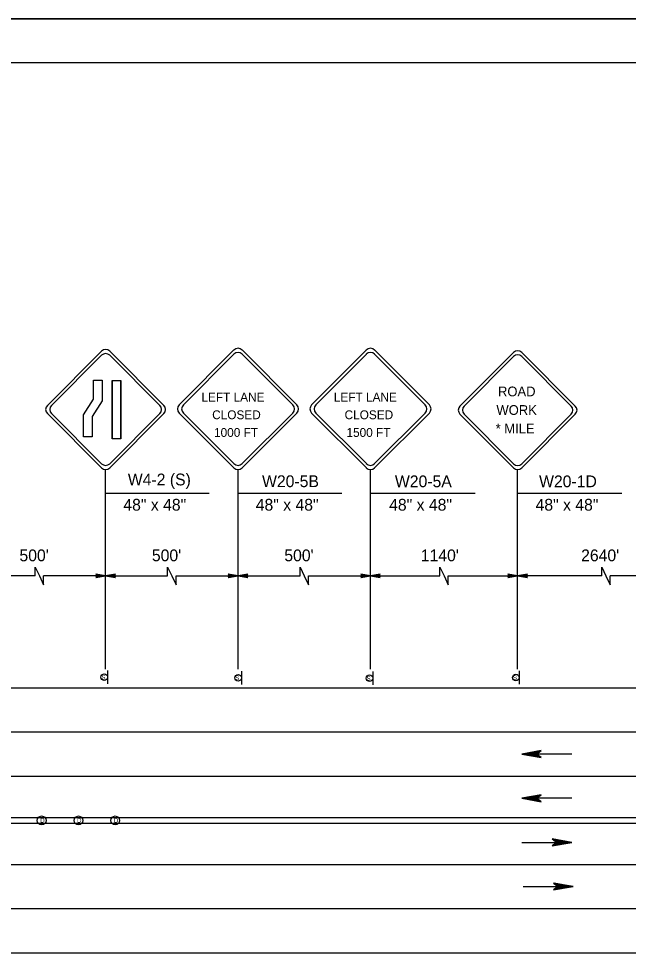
# Model space of a CAD drawing. Extents: x 499945 to 500993, y 499985 to 500645.
# Drawn here: x 500621.2 to 500828.2, y 500327.5 to 500645 of the extents above; entities that cross this region are included whole.
import ezdxf

# ---------------------------------------------------------------- set-up
doc = ezdxf.new("R2010")
doc.units = 0
for name, color, linetype in [('1', 7, 'Continuous'), ('24', 7, 'Continuous'), ('39', 7, 'Continuous'), ('41', 7, 'Continuous'), ('5', 7, 'Continuous'), ('56', 7, 'Continuous'), ('60', 7, 'Continuous')]:
    doc.layers.add(name, color=color, linetype=linetype)

msp = doc.modelspace()

# ---------------------------------------------------------------- linework, layer by layer
at = {"layer": '1'}
for p, q in [((500993, 500645), (499944.83, 500645)), ((500990, 500630), (500000, 500630)), ((500650.69, 500424.25), (500650.69, 500492.01)), ((500695.65, 500424.25), (500695.65, 500492.01)), ((500740.62, 500424.25), (500740.62, 500492.01)), ((500790.58, 500424.25), (500790.58, 500492.01)), ((500695.65, 500484.02), (500730.86, 500484.02)), ((500740.62, 500484.02), (500776.18, 500484.02)), ((500790.58, 500484.02), (500825.93, 500484.02)), ((500626.76, 500455.9), (500626.76, 500458.9)), ((500626.76, 500458.9), (500628.21, 500455.9)), ((500671.73, 500455.9), (500671.73, 500458.9)), ((500671.73, 500458.9), (500673.17, 500455.9)), ((500716.7, 500455.9), (500716.7, 500458.9)), ((500716.7, 500458.9), (500718.14, 500455.9)), ((500764.16, 500455.9), (500764.16, 500458.9)), ((500764.16, 500458.9), (500765.6, 500455.9)), ((500819.12, 500455.9), (500819.12, 500458.9)), ((500819.12, 500458.9), (500820.56, 500455.9)), ((500626.76, 500455.9), (500605.72, 500455.9)), ((500628.21, 500455.9), (500629.65, 500452.9)), ((500650.69, 500455.9), (500629.65, 500455.9)), ((500629.65, 500452.9), (500629.65, 500455.9)), ((500650.69, 500455.9), (500671.73, 500455.9)), ((500673.17, 500455.9), (500674.61, 500452.9)), ((500674.61, 500455.9), (500695.65, 500455.9)), ((500674.61, 500452.9), (500674.61, 500455.9)), ((500695.65, 500455.9), (500716.7, 500455.9)), ((500718.14, 500455.9), (500719.58, 500452.9)), ((500719.58, 500455.9), (500740.62, 500455.9)), ((500719.58, 500452.9), (500719.58, 500455.9)), ((500740.62, 500455.9), (500764.16, 500455.9)), ((500765.6, 500455.9), (500767.04, 500452.9)), ((500767.04, 500455.9), (500790.58, 500455.9)), ((500767.04, 500452.9), (500767.04, 500455.9)), ((500819.12, 500455.9), (500790.58, 500455.9)), ((500820.56, 500455.9), (500822, 500452.9)), ((500850.54, 500455.9), (500822, 500455.9)), ((500822, 500452.9), (500822, 500455.9)), ((500062.64, 500417.92), (500873.9, 500417.92)), ((500062.64, 500402.93), (500873.9, 500402.93)), ((500513.24, 500387.94), (500873.9, 500387.94)), ((500062.64, 500373.95), (500873.9, 500373.95)), ((500062.64, 500371.96), (500873.9, 500371.96)), ((500062.64, 500357.97), (500873.9, 500357.97)), ((500062.64, 500342.98), (500873.9, 500342.98)), ((500062.64, 500327.99), (500873.9, 500327.99))]:
    msp.add_line(p, q, dxfattribs=at)
at = {"layer": '24'}
for p, q in [((500808.95, 500395.44), (500797.03, 500395.44)), ((500808.95, 500380.45), (500797.03, 500380.45)), ((500791.97, 500365.46), (500803.89, 500365.46)), ((500792.41, 500350.49), (500804.33, 500350.49))]:
    msp.add_line(p, q, dxfattribs=at)
for points in [[(500650.69, 500455.9), (500647.37, 500456.49), (500648.16, 500455.9), (500647.38, 500455.32), (500650.69, 500455.9), (500650.47, 500455.89), (500647.46, 500456.44), (500648.22, 500455.89), (500647.52, 500455.37), (500650.35, 500455.88), (500650.24, 500455.9), (500647.66, 500456.36), (500648.24, 500455.89), (500647.64, 500455.44), (500650.19, 500455.9), (500650.08, 500455.88), (500647.82, 500456.29), (500648.26, 500455.9), (500647.81, 500455.49), (500649.76, 500455.88), (500649.57, 500455.88), (500647.99, 500456.21), (500648.3, 500455.91), (500647.97, 500455.58), (500649.54, 500455.9), (500649.36, 500455.91), (500648.17, 500456.11), (500648.4, 500455.88), (500648.15, 500455.66), (500649.19, 500455.9), (500649.03, 500455.92), (500648.31, 500456.05), (500648.43, 500455.89), (500648.24, 500455.72), (500648.94, 500455.9), (500648.48, 500456.01), (500648.54, 500455.88), (500648.34, 500455.76), (500648.82, 500455.88), (500648.52, 500455.96), (500648.65, 500455.86), (500648.5, 500455.8), (500648.65, 500455.89), (500648.57, 500455.91)], [(500650.69, 500455.9), (500654.01, 500455.31), (500653.22, 500455.9), (500654, 500456.48), (500650.69, 500455.9), (500650.91, 500455.91), (500653.92, 500455.36), (500653.16, 500455.91), (500653.86, 500456.43), (500651.03, 500455.92), (500651.14, 500455.9), (500653.72, 500455.44), (500653.14, 500455.91), (500653.73, 500456.36), (500651.19, 500455.9), (500651.3, 500455.92), (500653.55, 500455.51), (500653.12, 500455.9), (500653.56, 500456.31), (500651.62, 500455.92), (500651.81, 500455.92), (500653.39, 500455.59), (500653.08, 500455.89), (500653.41, 500456.22), (500651.84, 500455.9), (500652.02, 500455.89), (500653.21, 500455.69), (500652.98, 500455.92), (500653.23, 500456.14), (500652.18, 500455.9), (500652.35, 500455.88), (500653.06, 500455.75), (500652.95, 500455.91), (500653.14, 500456.08), (500652.44, 500455.9), (500652.9, 500455.79), (500652.84, 500455.92), (500653.04, 500456.04), (500652.55, 500455.92), (500652.86, 500455.84), (500652.73, 500455.94), (500652.88, 500456), (500652.73, 500455.91), (500652.81, 500455.89)], [(500695.65, 500455.9), (500692.33, 500456.49), (500693.12, 500455.9), (500692.35, 500455.32), (500695.65, 500455.9), (500695.43, 500455.89), (500692.42, 500456.44), (500693.19, 500455.89), (500692.48, 500455.37), (500695.31, 500455.88), (500695.2, 500455.9), (500692.63, 500456.36), (500693.2, 500455.89), (500692.61, 500455.44), (500695.15, 500455.9), (500695.04, 500455.88), (500692.79, 500456.29), (500693.23, 500455.9), (500692.78, 500455.49), (500694.72, 500455.88), (500694.53, 500455.88), (500692.96, 500456.21), (500693.26, 500455.91), (500692.93, 500455.58), (500694.5, 500455.9), (500694.32, 500455.91), (500693.14, 500456.11), (500693.37, 500455.88), (500693.12, 500455.66), (500694.16, 500455.9), (500693.99, 500455.92), (500693.28, 500456.05), (500693.4, 500455.89), (500693.2, 500455.72), (500693.91, 500455.9), (500693.44, 500456.01), (500693.51, 500455.88), (500693.3, 500455.76), (500693.79, 500455.88), (500693.48, 500455.96), (500693.61, 500455.86), (500693.47, 500455.8), (500693.61, 500455.89), (500693.53, 500455.91)], [(500695.65, 500455.9), (500698.98, 500455.31), (500698.18, 500455.9), (500698.96, 500456.48), (500695.65, 500455.9), (500695.88, 500455.91), (500698.89, 500455.36), (500698.12, 500455.91), (500698.83, 500456.43), (500695.99, 500455.92), (500696.11, 500455.9), (500698.68, 500455.44), (500698.11, 500455.91), (500698.7, 500456.36), (500696.16, 500455.9), (500696.27, 500455.92), (500698.52, 500455.51), (500698.08, 500455.9), (500698.53, 500456.31), (500696.59, 500455.92), (500696.77, 500455.92), (500698.35, 500455.59), (500698.05, 500455.89), (500698.38, 500456.22), (500696.81, 500455.9), (500696.99, 500455.89), (500698.17, 500455.69), (500697.94, 500455.92), (500698.19, 500456.14), (500697.15, 500455.9), (500697.32, 500455.88), (500698.03, 500455.75), (500697.91, 500455.91), (500698.11, 500456.08), (500697.4, 500455.9), (500697.87, 500455.79), (500697.8, 500455.92), (500698, 500456.04), (500697.52, 500455.92), (500697.82, 500455.84), (500697.7, 500455.94), (500697.84, 500456), (500697.7, 500455.91), (500697.77, 500455.89)], [(500740.62, 500455.9), (500737.3, 500456.49), (500738.09, 500455.9), (500737.31, 500455.32), (500740.62, 500455.9), (500740.4, 500455.89), (500737.39, 500456.44), (500738.15, 500455.89), (500737.45, 500455.37), (500740.28, 500455.88), (500740.17, 500455.9), (500737.59, 500456.36), (500738.17, 500455.89), (500737.57, 500455.44), (500740.12, 500455.9), (500740.01, 500455.88), (500737.75, 500456.29), (500738.19, 500455.9), (500737.75, 500455.49), (500739.69, 500455.88), (500739.5, 500455.88), (500737.92, 500456.21), (500738.23, 500455.91), (500737.9, 500455.58), (500739.47, 500455.9), (500739.29, 500455.91), (500738.1, 500456.11), (500738.33, 500455.88), (500738.08, 500455.66), (500739.13, 500455.9), (500738.96, 500455.92), (500738.25, 500456.05), (500738.36, 500455.89), (500738.17, 500455.72), (500738.87, 500455.9), (500738.41, 500456.01), (500738.47, 500455.88), (500738.27, 500455.76), (500738.76, 500455.88), (500738.45, 500455.96), (500738.58, 500455.86), (500738.43, 500455.8), (500738.58, 500455.89), (500738.5, 500455.91)], [(500740.62, 500455.9), (500743.94, 500455.31), (500743.15, 500455.9), (500743.93, 500456.48), (500740.62, 500455.9), (500740.84, 500455.91), (500743.85, 500455.36), (500743.09, 500455.91), (500743.79, 500456.43), (500740.96, 500455.92), (500741.07, 500455.9), (500743.65, 500455.44), (500743.07, 500455.91), (500743.67, 500456.36), (500741.12, 500455.9), (500741.23, 500455.92), (500743.49, 500455.51), (500743.05, 500455.9), (500743.5, 500456.31), (500741.55, 500455.92), (500741.74, 500455.92), (500743.32, 500455.59), (500743.01, 500455.89), (500743.34, 500456.22), (500741.77, 500455.9), (500741.95, 500455.89), (500743.14, 500455.69), (500742.91, 500455.92), (500743.16, 500456.14), (500742.11, 500455.9), (500742.28, 500455.88), (500742.99, 500455.75), (500742.88, 500455.91), (500743.07, 500456.08), (500742.37, 500455.9), (500742.83, 500455.79), (500742.77, 500455.92), (500742.97, 500456.04), (500742.49, 500455.92), (500742.79, 500455.84), (500742.66, 500455.94), (500742.81, 500456), (500742.66, 500455.91), (500742.74, 500455.89)], [(500790.58, 500455.9), (500787.26, 500456.49), (500788.05, 500455.9), (500787.28, 500455.32), (500790.58, 500455.9), (500790.36, 500455.89), (500787.35, 500456.44), (500788.11, 500455.89), (500787.41, 500455.37), (500790.24, 500455.88), (500790.13, 500455.9), (500787.55, 500456.36), (500788.13, 500455.89), (500787.54, 500455.44), (500790.08, 500455.9), (500789.97, 500455.88), (500787.72, 500456.29), (500788.16, 500455.9), (500787.71, 500455.49), (500789.65, 500455.88), (500789.46, 500455.88), (500787.88, 500456.21), (500788.19, 500455.91), (500787.86, 500455.58), (500789.43, 500455.9), (500789.25, 500455.91), (500788.06, 500456.11), (500788.29, 500455.88), (500788.05, 500455.66), (500789.09, 500455.9), (500788.92, 500455.92), (500788.21, 500456.05), (500788.33, 500455.89), (500788.13, 500455.72), (500788.83, 500455.9), (500788.37, 500456.01), (500788.44, 500455.88), (500788.23, 500455.76), (500788.72, 500455.88), (500788.41, 500455.96), (500788.54, 500455.86), (500788.39, 500455.8), (500788.54, 500455.89), (500788.46, 500455.91)], [(500790.58, 500455.9), (500793.91, 500455.31), (500793.11, 500455.9), (500793.89, 500456.48), (500790.58, 500455.9), (500790.8, 500455.91), (500793.81, 500455.36), (500793.05, 500455.91), (500793.75, 500456.43), (500790.92, 500455.92), (500791.03, 500455.9), (500793.61, 500455.44), (500793.03, 500455.91), (500793.63, 500456.36), (500791.08, 500455.9), (500791.19, 500455.92), (500793.45, 500455.51), (500793.01, 500455.9), (500793.46, 500456.31), (500791.52, 500455.92), (500791.7, 500455.92), (500793.28, 500455.59), (500792.97, 500455.89), (500793.3, 500456.22), (500791.74, 500455.9), (500791.91, 500455.89), (500793.1, 500455.69), (500792.87, 500455.92), (500793.12, 500456.14), (500792.08, 500455.9), (500792.24, 500455.88), (500792.96, 500455.75), (500792.84, 500455.91), (500793.03, 500456.08), (500792.33, 500455.9), (500792.8, 500455.79), (500792.73, 500455.92), (500792.93, 500456.04), (500792.45, 500455.92), (500792.75, 500455.84), (500792.63, 500455.94), (500792.77, 500456), (500792.63, 500455.91), (500792.7, 500455.89)], [(500791.97, 500395.44), (500798.61, 500394.26), (500797.03, 500395.44), (500798.58, 500396.6), (500791.97, 500395.44), (500792.41, 500395.45), (500798.43, 500394.35), (500796.9, 500395.45), (500798.31, 500396.5), (500792.65, 500395.47), (500792.87, 500395.44), (500798.02, 500394.52), (500796.87, 500395.45), (500798.06, 500396.35), (500792.97, 500395.44), (500793.19, 500395.47), (500797.7, 500394.66), (500796.82, 500395.44), (500797.71, 500396.25), (500793.83, 500395.47), (500794.21, 500395.47), (500797.36, 500394.83), (500796.75, 500395.42), (500797.41, 500396.08), (500794.27, 500395.44), (500794.63, 500395.42), (500797, 500395.01), (500796.54, 500395.47), (500797.04, 500395.93), (500794.95, 500395.44), (500795.29, 500395.4), (500796.71, 500395.13), (500796.48, 500395.45), (500796.87, 500395.81), (500795.46, 500395.44), (500796.39, 500395.22), (500796.26, 500395.47), (500796.67, 500395.73), (500795.7, 500395.47), (500796.31, 500395.32), (500796.05, 500395.52), (500796.34, 500395.64), (500796.05, 500395.45), (500796.21, 500395.42)], [(500791.97, 500380.45), (500798.61, 500379.27), (500797.03, 500380.45), (500798.58, 500381.61), (500791.97, 500380.45), (500792.41, 500380.46), (500798.43, 500379.36), (500796.9, 500380.46), (500798.31, 500381.52), (500792.65, 500380.48), (500792.87, 500380.45), (500798.02, 500379.53), (500796.87, 500380.46), (500798.06, 500381.37), (500792.97, 500380.45), (500793.19, 500380.48), (500797.7, 500379.67), (500796.82, 500380.45), (500797.71, 500381.26), (500793.83, 500380.48), (500794.21, 500380.48), (500797.36, 500379.84), (500796.75, 500380.43), (500797.41, 500381.09), (500794.27, 500380.45), (500794.63, 500380.43), (500797, 500380.02), (500796.54, 500380.48), (500797.04, 500380.94), (500794.95, 500380.45), (500795.29, 500380.42), (500796.71, 500380.14), (500796.48, 500380.46), (500796.87, 500380.82), (500795.46, 500380.45), (500796.39, 500380.23), (500796.26, 500380.48), (500796.67, 500380.74), (500795.7, 500380.48), (500796.31, 500380.33), (500796.05, 500380.53), (500796.34, 500380.65), (500796.05, 500380.46), (500796.21, 500380.43)], [(500808.95, 500365.46), (500802.3, 500366.64), (500803.89, 500365.46), (500802.34, 500364.3), (500808.95, 500365.46), (500808.51, 500365.45), (500802.49, 500366.55), (500804.02, 500365.45), (500802.61, 500364.4), (500808.27, 500365.43), (500808.05, 500365.46), (500802.89, 500366.38), (500804.05, 500365.45), (500802.86, 500364.55), (500807.95, 500365.46), (500807.73, 500365.43), (500803.22, 500366.24), (500804.1, 500365.46), (500803.2, 500364.65), (500807.09, 500365.43), (500806.71, 500365.43), (500803.56, 500366.07), (500804.17, 500365.48), (500803.51, 500364.82), (500806.65, 500365.46), (500806.29, 500365.48), (500803.92, 500365.89), (500804.37, 500365.43), (500803.88, 500364.97), (500805.96, 500365.46), (500805.63, 500365.5), (500804.2, 500365.77), (500804.44, 500365.45), (500804.05, 500365.09), (500805.46, 500365.46), (500804.53, 500365.68), (500804.66, 500365.43), (500804.25, 500365.17), (500805.22, 500365.43), (500804.61, 500365.58), (500804.87, 500365.38), (500804.57, 500365.26), (500804.87, 500365.45), (500804.71, 500365.48)], [(500809.39, 500350.49), (500802.75, 500351.66), (500804.33, 500350.49), (500802.78, 500349.33), (500809.39, 500350.49), (500808.95, 500350.47), (500802.93, 500351.57), (500804.46, 500350.47), (500803.05, 500349.42), (500808.71, 500350.45), (500808.49, 500350.49), (500803.34, 500351.4), (500804.49, 500350.47), (500803.3, 500349.57), (500808.39, 500350.49), (500808.17, 500350.45), (500803.66, 500351.27), (500804.54, 500350.49), (500803.65, 500349.67), (500807.53, 500350.45), (500807.15, 500350.45), (500804, 500351.1), (500804.61, 500350.5), (500803.95, 500349.84), (500807.09, 500350.49), (500806.73, 500350.51), (500804.36, 500350.91), (500804.81, 500350.45), (500804.32, 500350), (500806.41, 500350.49), (500806.07, 500350.52), (500804.65, 500350.79), (500804.88, 500350.47), (500804.49, 500350.12), (500805.9, 500350.49), (500804.97, 500350.71), (500805.1, 500350.45), (500804.69, 500350.2), (500805.66, 500350.45), (500805.05, 500350.6), (500805.31, 500350.4), (500805.02, 500350.28), (500805.31, 500350.47), (500805.15, 500350.5)]]:
    msp.add_lwpolyline(points, dxfattribs=at)
at = {"layer": '41'}
msp.add_lwpolyline([(499944.83, 500645), (500993, 500645), (500993, 499985), (499944.83, 499985)], close=True, dxfattribs=at)
at = {"layer": '5'}
msp.add_line((500650.69, 500484.02), (500685.87, 500484.02), dxfattribs=at)
at = {"layer": '56'}
for p, q in [((500649.29, 500532.16), (500630.9, 500513.77)), ((500670.47, 500513.77), (500652.09, 500532.16)), ((500675.67, 500513.99), (500694.24, 500532.57)), ((500677.08, 500513.99), (500694.24, 500531.15)), ((500697.07, 500532.57), (500715.64, 500513.99)), ((500697.07, 500531.15), (500714.23, 500513.99)), ((500720.64, 500513.99), (500739.21, 500532.57)), ((500722.05, 500513.99), (500739.21, 500531.15)), ((500742.03, 500532.57), (500760.61, 500513.99)), ((500742.03, 500531.15), (500759.19, 500513.99)), ((500771, 500513.56), (500789.2, 500531.76)), ((500791.97, 500531.76), (500810.17, 500513.56)), ((500649.29, 500530.76), (500632.3, 500513.77)), ((500669.07, 500513.77), (500652.09, 500530.76)), ((500772.38, 500513.56), (500789.2, 500530.37)), ((500791.97, 500530.37), (500808.78, 500513.56)), ((500649.29, 500492.59), (500630.9, 500510.98)), ((500649.29, 500493.99), (500632.3, 500510.98)), ((500669.07, 500510.98), (500652.09, 500493.99)), ((500670.47, 500510.98), (500652.09, 500492.59)), ((500675.67, 500511.17), (500694.24, 500492.6)), ((500677.08, 500511.17), (500694.24, 500494.01)), ((500697.07, 500494.01), (500714.23, 500511.17)), ((500697.07, 500492.6), (500715.64, 500511.17)), ((500720.64, 500511.17), (500739.21, 500492.6)), ((500722.05, 500511.17), (500739.21, 500494.01)), ((500742.03, 500494.01), (500759.19, 500511.17)), ((500742.03, 500492.6), (500760.61, 500511.17)), ((500771, 500510.79), (500789.2, 500492.58)), ((500772.38, 500510.79), (500789.2, 500493.97)), ((500791.97, 500493.97), (500808.78, 500510.79)), ((500791.97, 500492.58), (500810.17, 500510.79)), ((500651.37, 500423.79), (500651.37, 500419.29)), ((500696.78, 500423.58), (500696.78, 500419.09)), ((500741.37, 500423.41), (500741.37, 500418.91)), ((500791.09, 500423.63), (500791.09, 500419.13))]:
    msp.add_line(p, q, dxfattribs=at)
for centre, radius in [((500650.24, 500421.54), 1.12), ((500695.65, 500421.34), 1.12), ((500740.25, 500421.16), 1.12), ((500789.97, 500421.38), 1.12), ((500628.97, 500372.92), 1.5), ((500641.46, 500372.92), 1.5), ((500653.95, 500372.92), 1.5)]:
    msp.add_circle(centre, radius, dxfattribs=at)
for centre, radius, start, end in [((500650.69, 500530.76), 1.98, 45, 135), ((500650.69, 500529.36), 1.98, 45, 135), ((500695.65, 500531.15), 2, 45, 135), ((500695.65, 500529.74), 2, 45, 135), ((500740.62, 500531.15), 2, 45, 135), ((500740.62, 500529.74), 2, 45, 135), ((500790.58, 500530.37), 1.96, 45, 135), ((500790.58, 500528.99), 1.96, 45, 135), ((500632.3, 500512.38), 1.98, 135, 225), ((500633.7, 500512.38), 1.98, 135, 225), ((500667.68, 500512.38), 1.98, 315, 45), ((500669.07, 500512.38), 1.98, 315, 45), ((500677.08, 500512.58), 2, 135, 225), ((500678.5, 500512.58), 2, 135, 225), ((500712.81, 500512.58), 2, 315, 45), ((500714.23, 500512.58), 2, 315, 45), ((500722.05, 500512.58), 2, 135, 225), ((500723.46, 500512.58), 2, 135, 225), ((500757.78, 500512.58), 2, 315, 45), ((500759.19, 500512.58), 2, 315, 45), ((500772.38, 500512.17), 1.96, 135, 225), ((500773.77, 500512.17), 1.96, 135, 225), ((500807.4, 500512.17), 1.96, 315, 45), ((500808.78, 500512.17), 1.96, 315, 45), ((500650.69, 500495.39), 1.98, 225, 315), ((500695.65, 500495.42), 2, 225, 315), ((500740.62, 500495.42), 2, 225, 315), ((500790.58, 500495.35), 1.96, 225, 315), ((500650.69, 500493.99), 1.98, 225, 315), ((500695.65, 500494.01), 2, 225, 315), ((500740.62, 500494.01), 2, 225, 315), ((500790.58, 500493.97), 1.96, 225, 315)]:
    msp.add_arc(centre, radius, start, end, dxfattribs=at)
at = {"layer": '60'}
for p, q in [((500650.69, 500532.74), (500650.69, 500532.74)), ((500695.65, 500533.15), (500695.65, 500533.15)), ((500740.62, 500533.15), (500740.62, 500533.15)), ((500790.58, 500532.33), (500790.58, 500532.33)), ((500650.69, 500492.01), (500650.69, 500492.01)), ((500695.65, 500492.01), (500695.65, 500492.01)), ((500740.62, 500492.01), (500740.62, 500492.01)), ((500790.58, 500492.01), (500790.58, 500492.01))]:
    msp.add_line(p, q, dxfattribs=at)
for points in [[(500649.52, 500522.29), (500649.52, 500515.36), (500646.14, 500510.02), (500646.14, 500503.1), (500643.17, 500503.1), (500643.17, 500510.55), (500646.56, 500515.88), (500646.56, 500522.29)], [(500652.91, 500502.43), (500652.91, 500522.21), (500652.91, 500522.21), (500652.91, 500502.43)], [(500655.88, 500522.21), (500655.88, 500502.43), (500652.91, 500502.43), (500652.91, 500522.21)], [(500655.88, 500522.21), (500655.88, 500502.43), (500655.88, 500502.43), (500655.88, 500522.21)]]:
    msp.add_lwpolyline(points, close=True, dxfattribs=at)
for centre, radius in [((500650.24, 500421.54), 1.12), ((500695.65, 500421.34), 1.12), ((500740.25, 500421.16), 1.12), ((500789.97, 500421.38), 1.12), ((500628.97, 500372.92), 1.5), ((500641.46, 500372.92), 1.5), ((500653.95, 500372.92), 1.5)]:
    msp.add_circle(centre, radius, dxfattribs=at)

# ---------------------------------------------------------------- texts
at = {"layer": '1'}
for s, p in [('W20-5B', (500703.8, 500486.03)), ('W20-5A', (500748.91, 500485.99)), ('W20-1D', (500797.86, 500485.99)), ('48" x 48"', (500656.71, 500478.05)), ('48" x 48"', (500701.66, 500478.05)), ('48" x 48"', (500746.95, 500478.05)), ('48" x 48"', (500796.67, 500478.05)), ("500'", (500621.43, 500460.87)), ("500'", (500666.4, 500460.87)), ("500'", (500711.36, 500460.87)), ("1140'", (500757.7, 500460.87)), ("2640'", (500812.14, 500460.87))]:
    msp.add_text(s, height=4, dxfattribs=at).set_placement(p)
at = {"layer": '39'}
for s, height, p in [('ROAD', 3.3, (500783.91, 500516.85)), ('LEFT LANE', 3, (500683.22, 500515.08)), ('LEFT LANE', 3, (500728.18, 500515.08)), ('CLOSED', 3, (500686.87, 500509.08)), ('CLOSED', 3, (500731.83, 500509.08)), ('WORK', 3.3, (500783.38, 500510.55)), ('1000 FT', 3, (500687.5, 500503.08)), ('1500 FT', 3, (500732.47, 500503.08)), ('* MILE', 3.3, (500783.11, 500504.25))]:
    msp.add_text(s, height=height, dxfattribs=at).set_placement(p)
at = {"layer": '5'}
msp.add_text('W4-2 (S)', height=4, dxfattribs=at).set_placement((500658.23, 500486.62))
at = {"layer": '56'}
for p in [(500650.7, 500422.29), (500696.12, 500422.09), (500740.71, 500421.91), (500790.43, 500422.13)]:
    msp.add_text('S', height=1.5, rotation=180, dxfattribs=at).set_placement(p)
for p in [(500628.51, 500372.17), (500641, 500372.17), (500653.49, 500372.17)]:
    msp.add_text('D', height=1.5, dxfattribs=at).set_placement(p)

doc.saveas('drawing.dxf')
